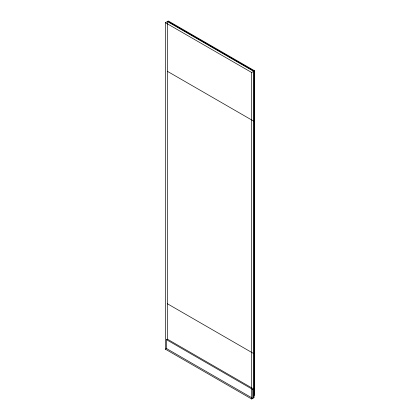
<?xml version="1.0" encoding="UTF-8"?>
<svg xmlns="http://www.w3.org/2000/svg" width="420" height="420" viewBox="0 0 420 420"><rect width="100%" height="100%" fill="white"/><g stroke="black" fill="none" stroke-linecap="round" stroke-linejoin="round"><path stroke-width="0.63" d="M167.8 21.305L254.069 71.111L254.069 397.614L251.669 399L165.406 349.193L165.406 22.685L168.331 21L254.594 70.807L254.594 395.099L253.685 395.624M165.406 22.685L251.669 72.492L254.594 70.807M254.594 120.614L253.685 121.139L167.417 71.332M166.509 339.701L167.417 339.176L253.685 388.983L252.772 389.508L166.509 339.701L166.509 348.558L252.772 398.365L252.772 389.508M165.406 349.193L166.845 348.364M254.594 353.042L253.685 353.567L167.417 303.76M253.685 397.84L253.685 71.332L167.417 21.525L167.417 339.35M251.669 72.492L251.669 399"/></g></svg>
